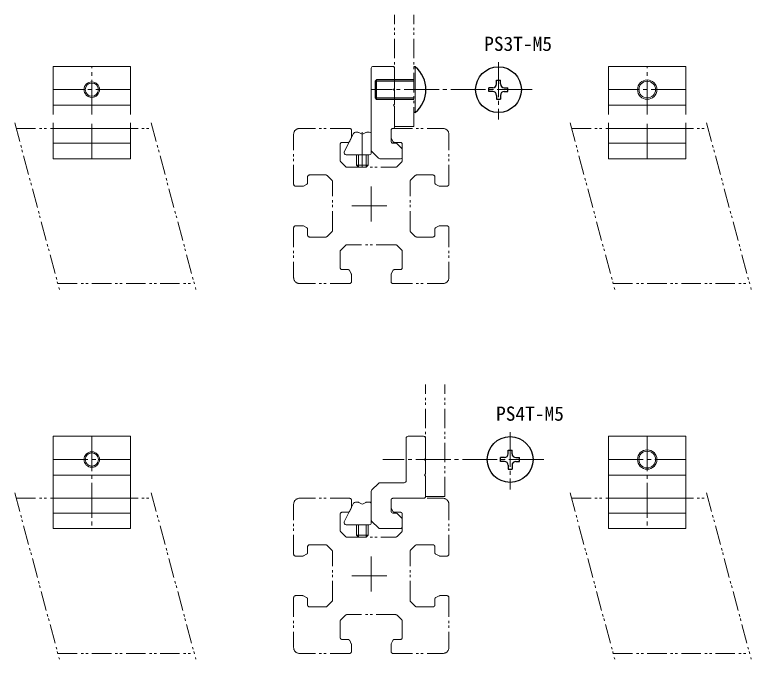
# Model space of a CAD drawing. Units: millimetres on the paper. Extents: x -587 to -249, y -413 to -247.
# Drawn here: x -438.6 to -248.7, y -413.5 to -247.3 of the extents above; entities that cross this region are included whole.
import ezdxf
from ezdxf.enums import TextEntityAlignment as Align

# ---------------------------------------------------------------- set-up
doc = ezdxf.new("R2010")
doc.units = ezdxf.units.MM
doc.linetypes.add('CHAIN2', pattern=[12, 9, -1, 1, -1])
doc.linetypes.add('DOUBLE_CHAIN1', pattern=[8.8, 5, -1, 0.6, -0.6, 0.6, -1])
for name, color, linetype, lineweight in [('0-0', 7, 'Continuous', 18), ('0-1', 4, 'DOUBLE_CHAIN1', 9), ('0-2', 2, 'Continuous', 25)]:
    doc.layers.add(name, color=color, linetype=linetype, lineweight=lineweight)
doc.styles.add('ＭＳ ゴシック', font='')
doc.styles.get('ＭＳ ゴシック').set_extended_font_data('MS Gothic')

msp = doc.modelspace()

# ---------------------------------------------------------------- linework, layer by layer
at = {"layer": '0-0'}
for p, q in [((-408.689, -260.608), (-428.689, -260.608)), ((-428.689, -260.608), (-428.689, -273.059)), ((-408.689, -273.059), (-408.689, -260.608)), ((-346.654, -261.108), (-346.654, -282.908)), ((-341.154, -260.608), (-346.154, -260.608)), ((-265.525, -260.608), (-285.525, -260.608)), ((-285.525, -260.608), (-285.525, -273.059)), ((-265.525, -273.059), (-265.525, -260.608)), ((-428.689, -270.608), (-408.689, -270.608)), ((-285.525, -270.608), (-265.525, -270.608)), ((-428.689, -275.167), (-428.689, -284.408)), ((-408.689, -284.408), (-408.689, -275.167)), ((-285.525, -275.167), (-285.525, -284.408)), ((-265.525, -284.408), (-265.525, -275.167)), ((-408.689, -276.608), (-428.689, -276.608)), ((-341.554, -279.908), (-341.554, -276.908)), ((-341.254, -276.608), (-340.954, -276.608)), ((-265.525, -276.608), (-285.525, -276.608)), ((-351.192, -277.885), (-353.592, -282.685)), ((-350.088, -277.608), (-350.745, -277.608)), ((-349.204, -278.041), (-349.838, -277.675)), ((-348.07, -277.675), (-348.704, -278.041)), ((-347.154, -277.608), (-347.82, -277.608)), ((-428.689, -280.408), (-408.689, -280.408)), ((-340.361, -280.408), (-341.054, -280.408)), ((-338.8, -281.762), (-340.008, -280.555)), ((-285.525, -280.408), (-265.525, -280.408)), ((-346.508, -282.555), (-344.8, -284.262)), ((-338.654, -283.908), (-338.654, -282.116)), ((-428.689, -284.408), (-408.689, -284.408)), ((-353.145, -283.408), (-347.154, -283.408)), ((-344.447, -284.408), (-339.154, -284.408)), ((-285.525, -284.408), (-265.525, -284.408)), ((-337.654, -367.48), (-337.654, -356.48)), ((-337.154, -355.98), (-333.154, -355.98)), ((-265.525, -355.98), (-285.525, -355.98)), ((-265.525, -379.78), (-265.525, -355.98)), ((-408.689, -365.98), (-428.689, -365.98)), ((-265.525, -365.98), (-285.525, -365.98)), ((-346.508, -369.833), (-344.8, -368.126)), ((-344.447, -367.98), (-338.154, -367.98)), ((-346.654, -378.28), (-346.654, -370.187)), ((-428.689, -371.98), (-408.689, -371.98)), ((-333.154, -371.98), (-341.054, -371.98)), ((-285.525, -371.98), (-265.525, -371.98)), ((-353.592, -378.056), (-351.192, -373.256)), ((-350.745, -372.98), (-350.088, -372.98)), ((-349.838, -373.047), (-349.204, -373.413)), ((-348.704, -373.413), (-348.07, -373.047)), ((-347.82, -372.98), (-347.154, -372.98)), ((-341.554, -372.48), (-341.554, -375.28)), ((-408.689, -375.78), (-428.689, -375.78)), ((-341.054, -375.78), (-340.361, -375.78)), ((-340.008, -375.926), (-338.8, -377.133)), ((-265.525, -375.78), (-285.525, -375.78)), ((-338.654, -377.487), (-338.654, -379.28)), ((-347.154, -378.78), (-353.145, -378.78)), ((-344.8, -379.633), (-346.508, -377.926)), ((-339.154, -379.78), (-344.447, -379.78))]:
    msp.add_line(p, q, dxfattribs=at)
for points in [[(-340.654, -276.308), (-340.654, -270.913), (-340.954, -270.613), (-340.654, -270.313), (-340.654, -266.908), (-340.954, -266.608), (-340.654, -266.308), (-340.654, -261.108)], [(-347.454, -283.408), (-347.454, -286.108), (-347.954, -286.608), (-349.954, -286.608), (-350.454, -286.108), (-350.454, -283.408)], [(-332.654, -356.48), (-332.654, -361.68), (-332.954, -361.98), (-332.654, -362.28), (-332.654, -365.684), (-332.954, -365.984), (-332.654, -366.284), (-332.654, -371.48)], [(-285.525, -355.98), (-285.525, -379.78), (-265.525, -379.78)], [(-347.454, -378.78), (-347.454, -381.48), (-347.954, -381.98), (-349.954, -381.98), (-350.454, -381.48), (-350.454, -378.78)]]:
    msp.add_lwpolyline(points, dxfattribs=at)
msp.add_lwpolyline([(-408.689, -379.78), (-408.689, -355.98), (-428.689, -355.98), (-428.689, -379.78)], close=True, dxfattribs=at)
for centre, radius in [((-418.689, -266.608), 1.7), ((-275.525, -266.608), 2.15), ((-418.689, -361.98), 1.7), ((-275.525, -361.98), 2.15)]:
    msp.add_circle(centre, radius, dxfattribs=at)
for centre, radius, start, end in [((-346.154, -261.108), 0.5, 90, 180), ((-341.154, -261.108), 0.5, 0, 90), ((-341.254, -276.908), 0.3, 90, 180), ((-340.954, -276.308), 0.3, 270, 0), ((-350.745, -278.108), 0.5, 90, 153.43494), ((-350.088, -278.108), 0.5, 60.00262, 90), ((-348.954, -277.608), 0.5, 240.00262, 300.00068), ((-347.82, -278.108), 0.5, 90, 120.00068), ((-347.154, -278.108), 0.5, 0, 90), ((-341.054, -279.908), 0.5, 180, 270), ((-340.361, -280.908), 0.5, 45, 90), ((-353.145, -282.908), 0.5, 153.43494, 270), ((-346.154, -282.201), 0.5, 180, 225), ((-339.154, -282.116), 0.5, 0, 45), ((-347.154, -282.908), 0.5, 270, 0), ((-344.447, -283.908), 0.5, 225, 270), ((-339.154, -283.908), 0.5, 270, 0), ((-337.154, -356.48), 0.5, 90, 180), ((-333.154, -356.48), 0.5, 0, 90), ((-344.447, -368.48), 0.5, 90, 135), ((-338.154, -367.48), 0.5, 270, 0), ((-346.154, -370.187), 0.5, 135, 180), ((-341.054, -372.48), 0.5, 90, 180), ((-333.154, -371.48), 0.5, 270, 0), ((-350.745, -373.48), 0.5, 90, 153.43494), ((-350.088, -373.48), 0.5, 60.00262, 90), ((-348.954, -372.98), 0.5, 240.00262, 300.00068), ((-347.82, -373.48), 0.5, 90, 120.00068), ((-347.154, -373.48), 0.5, 0, 90), ((-341.054, -375.28), 0.5, 180, 270), ((-340.361, -376.28), 0.5, 45, 90), ((-346.154, -377.573), 0.5, 180, 225), ((-339.154, -377.487), 0.5, 0, 45), ((-353.145, -378.28), 0.5, 153.43494, 270), ((-347.154, -378.28), 0.5, 270, 0), ((-344.447, -379.28), 0.5, 225, 270), ((-339.154, -379.28), 0.5, 270, 0)]:
    msp.add_arc(centre, radius, start, end, dxfattribs=at)
at = {"layer": '0-1'}
for p, q in [((-340.654, -276.108), (-340.654, -247.291)), ((-335.654, -276.108), (-335.654, -247.291)), ((-438.555, -275.167), (-427.047, -318.115)), ((-403.363, -275.167), (-391.855, -318.115)), ((-295.391, -275.167), (-283.883, -318.115)), ((-260.2, -275.167), (-248.692, -318.115)), ((-438.169, -276.608), (-402.977, -276.608)), ((-352.254, -276.608), (-365.154, -276.608)), ((-351.754, -278.89), (-351.754, -277.108)), ((-341.554, -278.89), (-341.554, -277.108)), ((-341.054, -276.608), (-328.154, -276.608)), ((-340.654, -276.108), (-335.654, -276.108)), ((-295.005, -276.608), (-259.813, -276.608)), ((-366.654, -291.008), (-366.654, -278.108)), ((-326.654, -291.008), (-326.654, -278.108)), ((-354.654, -284.901), (-354.654, -280.708)), ((-354.154, -280.208), (-352.663, -280.208)), ((-351.807, -279.114), (-352.216, -279.932)), ((-341.501, -279.114), (-341.092, -279.932)), ((-339.154, -280.208), (-340.645, -280.208)), ((-338.654, -284.901), (-338.654, -280.708)), ((-354.508, -285.255), (-353.3, -286.462)), ((-352.947, -286.608), (-340.361, -286.608)), ((-340.008, -286.462), (-338.8, -285.255)), ((-363.054, -289.108), (-363.054, -290.599)), ((-358.361, -288.608), (-362.554, -288.608)), ((-358.008, -288.755), (-356.8, -289.962)), ((-356.654, -302.901), (-356.654, -290.316)), ((-336.654, -302.901), (-336.654, -290.316)), ((-335.3, -288.755), (-336.508, -289.962)), ((-334.947, -288.608), (-330.754, -288.608)), ((-330.254, -289.108), (-330.254, -290.599)), ((-364.372, -291.508), (-366.154, -291.508)), ((-364.148, -291.456), (-363.33, -291.047)), ((-329.16, -291.456), (-329.978, -291.047)), ((-328.936, -291.508), (-327.154, -291.508)), ((-364.372, -301.708), (-366.154, -301.708)), ((-364.148, -301.761), (-363.33, -302.17)), ((-329.16, -301.761), (-329.978, -302.17)), ((-328.936, -301.708), (-327.154, -301.708)), ((-366.654, -302.208), (-366.654, -315.108)), ((-363.054, -304.108), (-363.054, -302.617)), ((-356.8, -303.255), (-358.008, -304.462)), ((-336.508, -303.255), (-335.3, -304.462)), ((-330.254, -304.108), (-330.254, -302.617)), ((-326.654, -302.208), (-326.654, -315.108)), ((-358.361, -304.608), (-362.554, -304.608)), ((-334.947, -304.608), (-330.754, -304.608)), ((-353.3, -306.755), (-354.508, -307.962)), ((-340.361, -306.608), (-352.947, -306.608)), ((-338.8, -307.962), (-340.008, -306.755)), ((-354.654, -308.316), (-354.654, -312.508)), ((-338.654, -308.316), (-338.654, -312.508)), ((-354.154, -313.008), (-352.663, -313.008)), ((-339.154, -313.008), (-340.645, -313.008)), ((-351.807, -314.103), (-352.216, -313.285)), ((-351.754, -314.326), (-351.754, -316.108)), ((-341.554, -314.326), (-341.554, -316.108)), ((-341.501, -314.103), (-341.092, -313.285)), ((-427.451, -316.608), (-392.259, -316.608)), ((-352.254, -316.608), (-365.154, -316.608)), ((-341.054, -316.608), (-328.154, -316.608)), ((-284.287, -316.608), (-249.096, -316.608)), ((-332.654, -371.48), (-332.654, -342.662)), ((-327.654, -371.48), (-327.654, -342.662)), ((-438.555, -370.539), (-427.047, -413.486)), ((-438.169, -371.98), (-402.977, -371.98)), ((-403.363, -370.539), (-391.855, -413.486)), ((-352.254, -371.98), (-365.154, -371.98)), ((-341.054, -371.98), (-328.154, -371.98)), ((-332.654, -371.48), (-327.654, -371.48)), ((-295.391, -370.539), (-283.883, -413.486)), ((-295.005, -371.98), (-259.813, -371.98)), ((-260.2, -370.539), (-248.692, -413.486)), ((-366.654, -386.38), (-366.654, -373.48)), ((-351.754, -374.262), (-351.754, -372.48)), ((-341.554, -374.262), (-341.554, -372.48)), ((-326.654, -386.38), (-326.654, -373.48)), ((-354.154, -375.58), (-352.663, -375.58)), ((-351.807, -374.485), (-352.216, -375.303)), ((-341.501, -374.485), (-341.092, -375.303)), ((-339.154, -375.58), (-340.645, -375.58)), ((-354.654, -380.273), (-354.654, -376.08)), ((-338.654, -380.273), (-338.654, -376.08)), ((-354.508, -380.626), (-353.3, -381.833)), ((-340.008, -381.833), (-338.8, -380.626)), ((-352.947, -381.98), (-340.361, -381.98)), ((-363.054, -384.48), (-363.054, -385.971)), ((-358.361, -383.98), (-362.554, -383.98)), ((-358.008, -384.126), (-356.8, -385.333)), ((-335.3, -384.126), (-336.508, -385.333)), ((-334.947, -383.98), (-330.754, -383.98)), ((-330.254, -384.48), (-330.254, -385.971)), ((-364.372, -386.88), (-366.154, -386.88)), ((-364.148, -386.827), (-363.33, -386.418)), ((-356.654, -398.273), (-356.654, -385.687)), ((-336.654, -398.273), (-336.654, -385.687)), ((-329.16, -386.827), (-329.978, -386.418)), ((-328.936, -386.88), (-327.154, -386.88)), ((-366.654, -397.58), (-366.654, -410.48)), ((-364.372, -397.08), (-366.154, -397.08)), ((-364.148, -397.133), (-363.33, -397.542)), ((-363.054, -399.48), (-363.054, -397.989)), ((-356.8, -398.626), (-358.008, -399.833)), ((-336.508, -398.626), (-335.3, -399.833)), ((-330.254, -399.48), (-330.254, -397.989)), ((-329.16, -397.133), (-329.978, -397.542)), ((-328.936, -397.08), (-327.154, -397.08)), ((-326.654, -397.58), (-326.654, -410.48)), ((-358.361, -399.98), (-362.554, -399.98)), ((-334.947, -399.98), (-330.754, -399.98)), ((-353.3, -402.126), (-354.508, -403.333)), ((-340.361, -401.98), (-352.947, -401.98)), ((-338.8, -403.333), (-340.008, -402.126)), ((-354.654, -403.687), (-354.654, -407.88)), ((-338.654, -403.687), (-338.654, -407.88)), ((-354.154, -408.38), (-352.663, -408.38)), ((-351.807, -409.474), (-352.216, -408.656)), ((-351.754, -409.698), (-351.754, -411.48)), ((-341.554, -409.698), (-341.554, -411.48)), ((-341.501, -409.474), (-341.092, -408.656)), ((-339.154, -408.38), (-340.645, -408.38)), ((-427.451, -411.98), (-392.259, -411.98)), ((-352.254, -411.98), (-365.154, -411.98)), ((-341.054, -411.98), (-328.154, -411.98)), ((-284.287, -411.98), (-249.096, -411.98))]:
    msp.add_line(p, q, dxfattribs=at)
at = {"layer": '0-1', "linetype": 'CHAIN2'}
for p, q in [((-313.854, -259.535), (-313.854, -274.302)), ((-418.689, -273.059), (-418.689, -260.608)), ((-275.525, -273.059), (-275.525, -260.608)), ((-408.689, -266.608), (-428.689, -266.608)), ((-305.159, -266.608), (-346.654, -266.608)), ((-265.525, -266.608), (-285.525, -266.608)), ((-418.689, -284.408), (-418.689, -275.167)), ((-275.525, -284.408), (-275.525, -275.167)), ((-348.954, -286.608), (-348.954, -277.608)), ((-346.654, -291.608), (-346.654, -301.608)), ((-351.654, -296.608), (-341.654, -296.608)), ((-310.854, -354.906), (-310.854, -369.673)), ((-418.689, -355.98), (-418.689, -379.78)), ((-275.525, -355.98), (-275.525, -379.78)), ((-428.689, -361.98), (-408.689, -361.98)), ((-302.159, -361.98), (-343.654, -361.98)), ((-285.525, -361.98), (-265.525, -361.98)), ((-346.654, -386.98), (-346.654, -396.98)), ((-351.654, -391.98), (-341.654, -391.98))]:
    msp.add_line(p, q, dxfattribs=at)
at = {"layer": '0-1', "color": 2, "linetype": 'Continuous', "lineweight": 25}
for p, q in [((-314.344, -264.158), (-313.364, -264.158)), ((-314.344, -265.138), (-314.344, -264.158)), ((-313.364, -265.138), (-313.364, -264.158)), ((-316.304, -267.098), (-316.304, -266.118)), ((-315.324, -266.118), (-316.304, -266.118)), ((-315.324, -267.098), (-316.304, -267.098)), ((-312.384, -266.118), (-311.404, -266.118)), ((-312.384, -267.098), (-311.404, -267.098)), ((-311.404, -267.098), (-311.404, -266.118)), ((-314.344, -268.078), (-314.344, -269.058)), ((-314.344, -269.058), (-313.364, -269.058)), ((-313.364, -268.078), (-313.364, -269.058)), ((-311.344, -359.53), (-310.364, -359.53)), ((-311.344, -360.51), (-311.344, -359.53)), ((-310.364, -360.51), (-310.364, -359.53)), ((-313.304, -362.47), (-313.304, -361.49)), ((-312.324, -361.49), (-313.304, -361.49)), ((-312.324, -362.47), (-313.304, -362.47)), ((-309.384, -361.49), (-308.404, -361.49)), ((-309.384, -362.47), (-308.404, -362.47)), ((-308.404, -362.47), (-308.404, -361.49)), ((-311.344, -363.45), (-311.344, -364.43)), ((-311.344, -364.43), (-310.364, -364.43)), ((-310.364, -363.45), (-310.364, -364.43))]:
    msp.add_line(p, q, dxfattribs=at)
at = {"layer": '0-1', "linetype": 'Continuous'}
for p, q in [((-349.954, -283.408), (-349.954, -286.608)), ((-347.954, -286.608), (-347.954, -283.408)), ((-350.454, -286.108), (-347.454, -286.108)), ((-349.954, -378.78), (-349.954, -381.98)), ((-347.954, -381.98), (-347.954, -378.78)), ((-350.454, -381.48), (-347.454, -381.48))]:
    msp.add_line(p, q, dxfattribs=at)
at = {"layer": '0-1', "color": 2, "linetype": 'Continuous', "lineweight": 25}
for centre in [(-313.854, -266.608), (-310.854, -361.98)]:
    msp.add_circle(centre, 5.9, dxfattribs=at)
at = {"layer": '0-1', "linetype": 'Continuous'}
for centre, radius in [((-418.689, -266.608), 2), ((-275.525, -266.608), 2.5), ((-418.689, -361.98), 2), ((-275.525, -361.98), 2.5)]:
    msp.add_circle(centre, radius, dxfattribs=at)
at = {"layer": '0-1', "color": 2, "linetype": 'Continuous', "lineweight": 25}
for centre, start, end in [((-315.324, -265.138), 270, 0), ((-312.384, -265.138), 180, 270), ((-315.324, -268.078), 0, 90), ((-312.384, -268.078), 90, 180), ((-312.324, -360.51), 270, 0), ((-309.384, -360.51), 180, 270), ((-312.324, -363.45), 0, 90), ((-309.384, -363.45), 90, 180)]:
    msp.add_arc(centre, 0.98, start, end, dxfattribs=at)
at = {"layer": '0-1'}
for centre, radius, start, end in [((-365.154, -278.108), 1.5, 90, 180), ((-352.254, -277.108), 0.5, 0, 90), ((-341.054, -277.108), 0.5, 90, 180), ((-328.154, -278.108), 1.5, 0, 90), ((-352.254, -278.89), 0.5, 333.43494, 0), ((-341.054, -278.89), 0.5, 180, 206.56505), ((-354.154, -280.708), 0.5, 90, 180), ((-352.663, -279.708), 0.5, 270, 333.43494), ((-340.645, -279.708), 0.5, 206.56505, 270), ((-339.154, -280.708), 0.5, 0, 90), ((-354.154, -284.901), 0.5, 180, 225), ((-352.947, -286.108), 0.5, 225, 270), ((-340.361, -286.108), 0.5, 270, 315), ((-339.154, -284.901), 0.5, 315, 0), ((-362.554, -289.108), 0.5, 90, 180), ((-358.361, -289.108), 0.5, 45, 90), ((-357.154, -290.316), 0.5, 0, 45), ((-336.154, -290.316), 0.5, 135, 180), ((-334.947, -289.108), 0.5, 90, 135), ((-330.754, -289.108), 0.5, 0, 90), ((-366.154, -291.008), 0.5, 180, 270), ((-364.372, -291.008), 0.5, 270, 296.56505), ((-363.554, -290.599), 0.5, 296.56505, 0), ((-329.754, -290.599), 0.5, 180, 243.43494), ((-328.936, -291.008), 0.5, 243.43494, 270), ((-327.154, -291.008), 0.5, 270, 0), ((-366.154, -302.208), 0.5, 90, 180), ((-364.372, -302.208), 0.5, 63.43494, 90), ((-328.936, -302.208), 0.5, 90, 116.56505), ((-327.154, -302.208), 0.5, 0, 90), ((-363.554, -302.617), 0.5, 0, 63.43494), ((-357.154, -302.901), 0.5, 315, 0), ((-336.154, -302.901), 0.5, 180, 224.99998), ((-329.754, -302.617), 0.5, 116.56505, 180), ((-362.554, -304.108), 0.5, 180, 270), ((-358.361, -304.108), 0.5, 270, 315), ((-334.947, -304.108), 0.5, 225, 270), ((-330.754, -304.108), 0.5, 270, 0), ((-352.947, -307.108), 0.5, 90, 135), ((-340.361, -307.108), 0.5, 45, 90), ((-354.154, -308.316), 0.5, 135, 180), ((-339.154, -308.316), 0.5, 0, 45), ((-354.154, -312.508), 0.5, 180, 270), ((-352.663, -313.508), 0.5, 26.56505, 90), ((-340.645, -313.508), 0.5, 90, 153.43494), ((-339.154, -312.508), 0.5, 270, 0), ((-365.154, -315.108), 1.5, 180, 270), ((-352.254, -314.326), 0.5, 359.99998, 26.56505), ((-341.054, -314.326), 0.5, 153.43494, 180), ((-328.154, -315.108), 1.5, 270, 0), ((-352.254, -316.108), 0.5, 270, 359.99998), ((-341.054, -316.108), 0.5, 180, 270), ((-365.154, -373.48), 1.5, 90, 180), ((-352.254, -372.48), 0.5, 0, 90), ((-341.054, -372.48), 0.5, 90, 180), ((-328.154, -373.48), 1.5, 0, 90), ((-354.154, -376.08), 0.5, 90, 180), ((-352.663, -375.08), 0.5, 270, 333.43494), ((-352.254, -374.262), 0.5, 333.43494, 0), ((-341.054, -374.262), 0.5, 180, 206.56505), ((-340.645, -375.08), 0.5, 206.56505, 270), ((-339.154, -376.08), 0.5, 0, 90), ((-354.154, -380.273), 0.5, 180, 225), ((-339.154, -380.273), 0.5, 315, 0), ((-352.947, -381.48), 0.5, 225, 270), ((-340.361, -381.48), 0.5, 270, 315), ((-362.554, -384.48), 0.5, 90, 180), ((-358.361, -384.48), 0.5, 45, 90), ((-357.154, -385.687), 0.5, 0, 45), ((-336.154, -385.687), 0.5, 135, 180), ((-334.947, -384.48), 0.5, 90, 135), ((-330.754, -384.48), 0.5, 0, 90), ((-366.154, -386.38), 0.5, 180, 270), ((-364.372, -386.38), 0.5, 270, 296.56505), ((-363.554, -385.971), 0.5, 296.56505, 0), ((-329.754, -385.971), 0.5, 180, 243.43494), ((-328.936, -386.38), 0.5, 243.43494, 270), ((-327.154, -386.38), 0.5, 270, 0), ((-366.154, -397.58), 0.5, 90, 180), ((-364.372, -397.58), 0.5, 63.43494, 90), ((-363.554, -397.989), 0.5, 0, 63.43494), ((-357.154, -398.273), 0.5, 315, 0), ((-336.154, -398.273), 0.5, 180, 224.99998), ((-329.754, -397.989), 0.5, 116.56505, 180), ((-328.936, -397.58), 0.5, 90, 116.56505), ((-327.154, -397.58), 0.5, 0, 90), ((-362.554, -399.48), 0.5, 180, 270), ((-358.361, -399.48), 0.5, 270, 315), ((-334.947, -399.48), 0.5, 225, 270), ((-330.754, -399.48), 0.5, 270, 0), ((-352.947, -402.48), 0.5, 90, 135), ((-340.361, -402.48), 0.5, 45, 90), ((-354.154, -403.687), 0.5, 135, 180), ((-339.154, -403.687), 0.5, 0, 45), ((-354.154, -407.88), 0.5, 180, 270), ((-339.154, -407.88), 0.5, 270, 0), ((-352.663, -408.88), 0.5, 26.56505, 90), ((-352.254, -409.698), 0.5, 359.99998, 26.56505), ((-341.054, -409.698), 0.5, 153.43494, 180), ((-340.645, -408.88), 0.5, 90, 153.43494), ((-365.154, -410.48), 1.5, 180, 270), ((-352.254, -411.48), 0.5, 270, 359.99998), ((-341.054, -411.48), 0.5, 180, 270), ((-328.154, -410.48), 1.5, 270, 0)]:
    msp.add_arc(centre, radius, start, end, dxfattribs=at)
at = {"layer": '0-2'}
for p, q in [((-335.306, -260.708), (-335.654, -260.708)), ((-345.654, -264.458), (-345.304, -264.108)), ((-345.654, -264.458), (-345.654, -268.758)), ((-335.654, -264.108), (-345.304, -264.108)), ((-345.654, -268.758), (-345.304, -269.108)), ((-335.654, -269.108), (-345.304, -269.108)), ((-335.306, -272.508), (-335.654, -272.508))]:
    msp.add_line(p, q, dxfattribs=at)
at = {"layer": '0-2', "color": 4, "lineweight": 9}
for p, q in [((-335.306, -260.708), (-335.306, -272.508)), ((-335.654, -264.458), (-345.654, -264.458)), ((-345.304, -269.108), (-345.304, -264.108)), ((-335.654, -268.758), (-345.654, -268.758))]:
    msp.add_line(p, q, dxfattribs=at)
at = {"layer": '0-2'}
msp.add_arc((-340.254, -266.608), 7.7, 309.98311, 50.01688, dxfattribs=at)

# ---------------------------------------------------------------- texts
at = {"layer": '0-1', "color": 7, "style": 'ＭＳ ゴシック'}
for s, p in [('PS3T', (-317.54, -257.718)), ('-M5', (-307.54, -257.718)), ('PS4T', (-314.477, -353.085)), ('-M5', (-304.477, -353.085))]:
    msp.add_text(s, height=3.666, dxfattribs=at).set_placement(p, align=Align.BOTTOM_LEFT)

doc.saveas('drawing.dxf')
